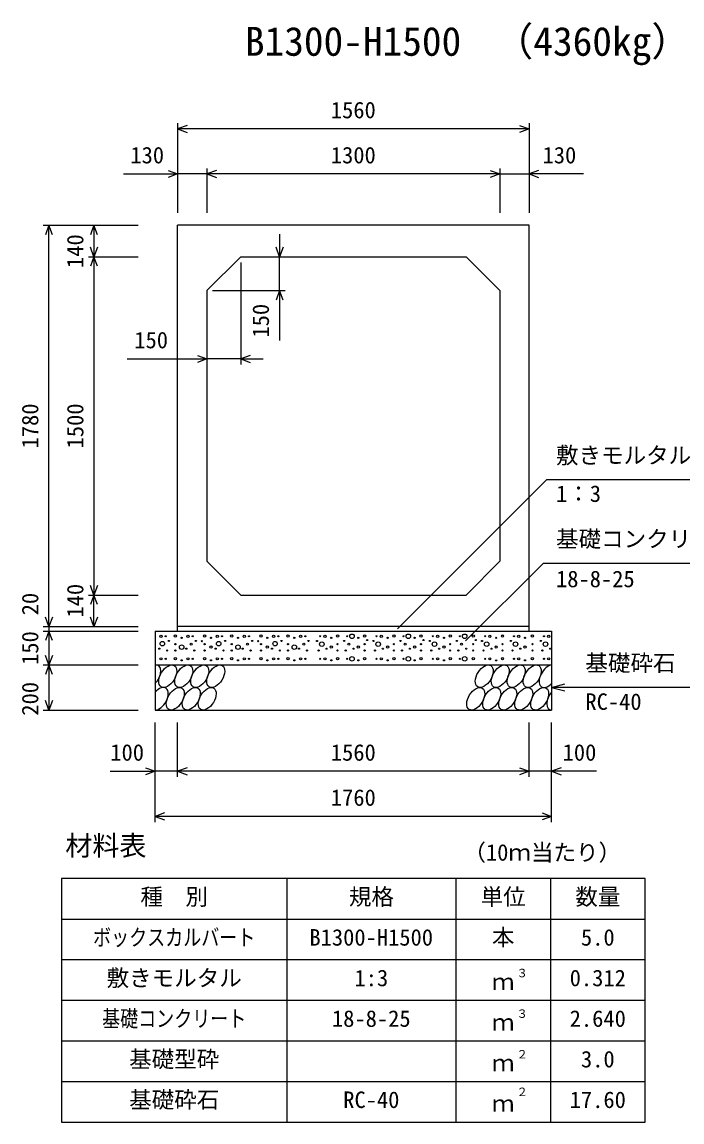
# Model space of a CAD drawing. Units: millimetres, scale not verified. Extents: x -50400 to 50400, y -17820 to 17820.
# Drawn here: x 24789 to 27718, y -5055 to -177 of the extents above; entities that cross this region are included whole.
import ezdxf
from ezdxf.enums import TextEntityAlignment as Align

# ---------------------------------------------------------------- set-up
doc = ezdxf.new("R2010")
doc.units = ezdxf.units.MM
doc.header["$LTSCALE"] = 60
for name, color, linetype, lineweight in [('0-0_DIM', 7, 'Continuous', 25), ('0-2_HATCH', 6, 'Continuous', 25), ('0-3_HYO', 3, 'Continuous', 25), ('0-4_HYO2', 4, 'Continuous', 25), ('0-5_OUTLINE', 3, 'Continuous', 25), ('0-7_TXT', 7, 'Continuous', 25)]:
    doc.layers.add(name, color=color, linetype=linetype, lineweight=lineweight)
doc.styles.add('ＭＳ ゴシック', font='')
doc.styles.get('ＭＳ ゴシック').set_extended_font_data('MS Gothic')

msp = doc.modelspace()

# ---------------------------------------------------------------- linework, layer by layer
at = {"layer": '0-0_DIM'}
for p, q in [((25479.98, -626.22), (25479.98, -1023.11)), ((27039.98, -626.22), (27039.98, -1023.11)), ((27039.98, -651.22), (25479.98, -651.22)), ((25609.98, -826.22), (25609.98, -1023.11)), ((26909.98, -826.22), (26909.98, -1023.11)), ((25239.24, -851.22), (25479.98, -851.22)), ((25609.98, -851.22), (25479.98, -851.22)), ((26909.98, -851.22), (25609.98, -851.22)), ((26909.98, -851.22), (27039.98, -851.22)), ((27280.73, -851.22), (27039.98, -851.22)), ((24883.88, -1078.11), (25304.98, -1078.11)), ((24908.88, -2858.11), (24908.88, -1078.11)), ((25108.88, -1078.11), (25108.88, -1218.11)), ((25932.46, -1118.11), (25932.46, -1218.11)), ((25083.88, -1218.11), (25304.98, -1218.11)), ((25108.88, -1218.11), (25108.88, -2718.11)), ((25932.46, -1368.11), (25932.46, -1218.11)), ((25759.98, -1243.11), (25759.98, -1696.13)), ((25634.98, -1368.11), (25957.46, -1368.11)), ((25932.46, -1368.11), (25932.46, -1588.99)), ((25255.88, -1671.13), (25609.98, -1671.13)), ((25759.98, -1671.13), (25609.98, -1671.13)), ((25759.98, -1671.13), (25859.98, -1671.13)), ((26456.2, -2867.45), (27116.48, -2207.17)), ((27948.89, -2207.17), (27116.48, -2207.17)), ((26758.01, -2921.84), (27102.07, -2577.78)), ((28201.62, -2577.78), (27102.07, -2577.78)), ((25083.88, -2718.11), (25304.98, -2718.11)), ((25108.88, -2858.11), (25108.88, -2718.11)), ((24883.88, -2858.11), (25304.98, -2858.11)), ((24908.88, -2858.11), (24908.88, -2878.11)), ((24883.88, -2878.11), (25304.98, -2878.11)), ((24908.88, -2878.11), (24908.88, -3028.11)), ((24883.88, -3028.11), (25304.98, -3028.11)), ((24908.88, -3028.11), (24908.88, -3228.11)), ((27139.98, -3128.11), (27197.94, -3112.58)), ((27819.79, -3128.11), (27139.98, -3128.11)), ((27139.98, -3128.11), (27197.94, -3143.64)), ((24883.88, -3228.11), (25304.98, -3228.11)), ((25379.98, -3724.72), (25379.98, -3283.11)), ((25479.98, -3524.72), (25479.98, -3283.11)), ((27039.98, -3524.72), (27039.98, -3283.11)), ((27039.98, -3524.72), (27039.98, -3283.11)), ((27139.98, -3724.72), (27139.98, -3283.11)), ((25180.44, -3499.72), (25379.98, -3499.72)), ((25479.98, -3499.72), (25379.98, -3499.72)), ((27039.98, -3499.72), (25479.98, -3499.72)), ((27139.98, -3499.72), (27039.98, -3499.72)), ((27339.53, -3499.72), (27139.98, -3499.72)), ((27139.98, -3699.72), (25379.98, -3699.72))]:
    msp.add_line(p, q, dxfattribs=at)
for points in [[(25522.27, -635.83), (25479.98, -651.22), (25522.27, -666.61)], [(26997.7, -635.83), (27039.98, -651.22), (26997.7, -666.61)], [(25437.7, -835.83), (25479.98, -851.22), (25437.7, -866.61)], [(25652.27, -835.83), (25609.98, -851.22), (25652.27, -866.61)], [(26867.7, -835.83), (26909.98, -851.22), (26867.7, -866.61)], [(27082.27, -835.83), (27039.98, -851.22), (27082.27, -866.61)], [(24924.27, -1120.4), (24908.88, -1078.11), (24893.49, -1120.4)], [(25124.27, -1120.4), (25108.88, -1078.11), (25093.49, -1120.4)], [(25124.27, -1175.83), (25108.88, -1218.11), (25093.49, -1175.83)], [(25124.27, -1260.4), (25108.88, -1218.11), (25093.49, -1260.4)], [(25947.85, -1175.83), (25932.46, -1218.11), (25917.07, -1175.83)], [(25947.85, -1410.4), (25932.46, -1368.11), (25917.07, -1410.4)], [(25567.7, -1655.74), (25609.98, -1671.13), (25567.7, -1686.52)], [(25802.27, -1655.74), (25759.98, -1671.13), (25802.27, -1686.52)], [(25124.27, -2675.83), (25108.88, -2718.11), (25093.49, -2675.83)], [(25124.27, -2760.4), (25108.88, -2718.11), (25093.49, -2760.4)], [(24924.27, -2815.83), (24908.88, -2858.11), (24893.49, -2815.83)], [(25124.27, -2815.83), (25108.88, -2858.11), (25093.49, -2815.83)], [(24924.27, -2920.4), (24908.88, -2878.11), (24893.49, -2920.4)], [(24924.27, -2985.83), (24908.88, -3028.11), (24893.49, -2985.83)], [(24924.27, -3070.4), (24908.88, -3028.11), (24893.49, -3070.4)], [(24924.27, -3185.83), (24908.88, -3228.11), (24893.49, -3185.83)], [(25337.7, -3484.33), (25379.98, -3499.72), (25337.7, -3515.12)], [(25522.27, -3484.33), (25479.98, -3499.72), (25522.27, -3515.12)], [(26997.7, -3484.33), (27039.98, -3499.72), (26997.7, -3515.12)], [(27182.27, -3484.33), (27139.98, -3499.72), (27182.27, -3515.12)], [(25422.27, -3684.33), (25379.98, -3699.72), (25422.27, -3715.12)], [(27097.7, -3684.33), (27139.98, -3699.72), (27097.7, -3715.12)]]:
    msp.add_lwpolyline(points, dxfattribs=at)
at = {"layer": '0-2_HATCH'}
for centre, radius in [((25406.02, -2900.93), 5), ((25412.56, -2933.95), 10), ((25427.05, -2900.93), 2.5), ((25441.07, -2921.95), 2.5), ((25469.95, -2900.06), 5), ((25497.99, -2907.94), 2.5), ((25526.02, -2900.93), 5), ((25547.05, -2900.93), 2.5), ((25561.07, -2921.95), 2.5), ((25587.53, -2922.85), 2.5), ((25599.95, -2900.06), 5), ((25627.99, -2907.94), 2.5), ((25656.02, -2900.93), 5), ((25662.56, -2933.95), 10), ((25677.05, -2900.93), 2.5), ((25691.07, -2921.95), 2.5), ((25719.95, -2900.06), 5), ((25747.99, -2907.94), 2.5), ((25776.02, -2900.93), 5), ((25797.05, -2900.93), 2.5), ((25811.07, -2921.95), 2.5), ((25837.53, -2922.85), 2.5), ((25849.95, -2900.06), 5), ((25877.99, -2907.94), 2.5), ((25906.02, -2900.93), 5), ((25912.56, -2933.95), 10), ((25927.05, -2900.93), 2.5), ((25941.07, -2921.95), 2.5), ((25969.95, -2900.06), 5), ((25997.99, -2907.94), 2.5), ((26026.02, -2900.93), 5), ((26047.05, -2900.93), 2.5), ((26061.07, -2921.95), 2.5), ((26098.89, -2921.95), 2.5), ((26119.92, -2935.95), 10), ((26112.91, -2900.93), 2.5), ((26133.94, -2900.93), 5), ((26161.98, -2907.94), 2.5), ((26190.01, -2900.06), 5), ((26218.89, -2921.95), 2.5), ((26232.91, -2900.93), 2.5), ((26253.94, -2900.93), 10), ((26281.98, -2907.94), 2.5), ((26310.01, -2900.06), 5), ((26321.35, -2917.63), 2.5), ((26348.89, -2921.95), 2.5), ((26369.92, -2935.95), 10), ((26362.91, -2900.93), 2.5), ((26383.94, -2900.93), 5), ((26411.98, -2907.94), 2.5), ((26440.01, -2900.06), 5), ((26468.89, -2921.95), 2.5), ((26482.91, -2900.93), 2.5), ((26503.94, -2900.93), 10), ((26531.98, -2907.94), 2.5), ((26560.01, -2900.06), 5), ((26571.35, -2917.63), 2.5), ((26598.89, -2921.95), 2.5), ((26619.92, -2935.95), 10), ((26612.91, -2900.93), 2.5), ((26633.94, -2900.93), 5), ((26661.98, -2907.94), 2.5), ((26690.01, -2900.06), 5), ((26718.89, -2921.95), 2.5), ((26732.91, -2900.93), 2.5), ((26753.94, -2900.93), 10), ((26791.84, -2900.06), 5), ((26803.18, -2917.63), 2.5), ((26830.71, -2921.95), 2.5), ((26851.74, -2935.95), 10), ((26844.73, -2900.93), 2.5), ((26865.76, -2900.93), 5), ((26893.8, -2907.94), 2.5), ((26921.84, -2900.06), 5), ((26958.78, -2921.95), 2.5), ((26979.81, -2935.95), 10), ((26972.79, -2900.93), 2.5), ((26993.83, -2900.93), 5), ((27021.86, -2907.94), 2.5), ((27054.77, -2900.06), 5), ((27091.7, -2921.95), 2.5), ((27112.73, -2935.95), 10), ((27105.72, -2900.93), 2.5), ((27126.75, -2900.93), 5), ((25399.01, -2956.09), 2.5), ((25434.06, -2963.96), 2.5), ((25469.95, -2935.95), 2.5), ((25469.95, -2963.96), 2.5), ((25497.99, -2949.08), 10), ((25519.01, -2956.09), 2.5), ((25540.04, -2935.95), 5), ((25554.06, -2963.96), 2.5), ((25599.95, -2935.95), 2.5), ((25599.95, -2963.96), 2.5), ((25627.99, -2949.08), 5), ((25649.01, -2956.09), 2.5), ((25684.06, -2963.96), 2.5), ((25719.95, -2935.95), 2.5), ((25719.95, -2963.96), 2.5), ((25747.99, -2949.08), 10), ((25769.01, -2956.09), 2.5), ((25790.04, -2935.95), 5), ((25804.06, -2963.96), 2.5), ((25849.95, -2935.95), 2.5), ((25849.95, -2963.96), 2.5), ((25877.99, -2949.08), 5), ((25899.01, -2956.09), 2.5), ((25934.06, -2963.96), 2.5), ((25969.95, -2935.95), 2.5), ((25969.95, -2963.96), 2.5), ((25997.99, -2949.08), 10), ((26019.01, -2956.09), 2.5), ((26040.04, -2935.95), 5), ((26054.06, -2963.96), 2.5), ((26105.9, -2963.96), 2.5), ((26140.95, -2956.09), 2.5), ((26161.98, -2949.08), 5), ((26190.01, -2935.95), 2.5), ((26190.01, -2963.96), 2.5), ((26225.9, -2963.96), 2.5), ((26239.92, -2935.95), 5), ((26260.95, -2956.09), 2.5), ((26281.98, -2949.08), 5), ((26310.01, -2935.95), 2.5), ((26310.01, -2963.96), 2.5), ((26355.9, -2963.96), 2.5), ((26390.95, -2956.09), 2.5), ((26411.98, -2949.08), 5), ((26440.01, -2935.95), 2.5), ((26440.01, -2963.96), 2.5), ((26475.9, -2963.96), 2.5), ((26489.92, -2935.95), 5), ((26510.95, -2956.09), 2.5), ((26531.98, -2949.08), 5), ((26560.01, -2935.95), 2.5), ((26560.01, -2963.96), 2.5), ((26605.9, -2963.96), 2.5), ((26640.95, -2956.09), 2.5), ((26661.98, -2949.08), 5), ((26690.01, -2935.95), 2.5), ((26690.01, -2963.96), 2.5), ((26725.9, -2963.96), 2.5), ((26739.92, -2935.95), 5), ((26760.95, -2956.09), 2.5), ((26791.84, -2935.95), 2.5), ((26791.84, -2963.96), 2.5), ((26837.72, -2963.96), 2.5), ((26872.77, -2956.09), 2.5), ((26893.8, -2949.08), 5), ((26921.84, -2935.95), 2.5), ((26921.84, -2963.96), 2.5), ((26965.79, -2963.96), 2.5), ((27000.83, -2956.09), 2.5), ((27021.86, -2949.08), 5), ((27054.77, -2935.95), 2.5), ((27054.77, -2963.96), 2.5), ((27098.71, -2963.96), 2.5), ((27133.76, -2956.09), 2.5), ((25406.02, -3000.93), 5), ((25427.05, -3000.93), 2.5), ((25469.95, -3000.06), 5), ((25497.99, -3007.94), 2.5), ((25526.02, -3000.93), 5), ((25547.05, -3000.93), 2.5), ((25599.95, -3000.06), 5), ((25627.99, -3007.94), 2.5), ((25656.02, -3000.93), 5), ((25677.05, -3000.93), 2.5), ((25719.95, -3000.06), 5), ((25747.99, -3007.94), 2.5), ((25776.02, -3000.93), 5), ((25797.05, -3000.93), 2.5), ((25849.95, -3000.06), 5), ((25877.99, -3007.94), 2.5), ((25906.02, -3000.93), 5), ((25927.05, -3000.93), 2.5), ((25969.95, -3000.06), 5), ((25997.99, -3007.94), 2.5), ((26026.02, -3000.93), 5), ((26047.05, -3000.93), 2.5), ((26112.91, -3000.93), 2.5), ((26133.94, -3000.93), 5), ((26161.98, -3007.94), 2.5), ((26190.01, -3000.06), 5), ((26232.91, -3000.93), 2.5), ((26253.94, -3000.93), 10), ((26281.98, -3007.94), 2.5), ((26310.01, -3000.06), 5), ((26362.91, -3000.93), 2.5), ((26383.94, -3000.93), 5), ((26411.98, -3007.94), 2.5), ((26440.01, -3000.06), 5), ((26482.91, -3000.93), 2.5), ((26503.94, -3000.93), 10), ((26531.98, -3007.94), 2.5), ((26560.01, -3000.06), 5), ((26612.91, -3000.93), 2.5), ((26633.94, -3000.93), 5), ((26661.98, -3007.94), 2.5), ((26690.01, -3000.06), 5), ((26732.91, -3000.93), 2.5), ((26753.94, -3000.93), 10), ((26791.84, -3000.06), 5), ((26844.73, -3000.93), 2.5), ((26865.76, -3000.93), 5), ((26893.8, -3007.94), 2.5), ((26921.84, -3000.06), 5), ((26972.79, -3000.93), 2.5), ((26993.83, -3000.93), 5), ((27021.86, -3007.94), 2.5), ((27054.77, -3000.06), 5), ((27105.72, -3000.93), 2.5), ((27126.75, -3000.93), 5)]:
    msp.add_circle(centre, radius, dxfattribs=at)
for centre in [(25436.29, -3078.12), (25507.24, -3078.12), (25578.2, -3078.12), (25649.15, -3078.12), (26840.71, -3078.12), (26911.67, -3078.12), (26982.63, -3078.12), (27053.58, -3078.12), (25469.53, -3178.11), (25540.49, -3178.11), (25611.45, -3178.11), (26803.01, -3178.11), (26873.96, -3178.11), (26944.92, -3178.11), (27015.87, -3178.11), (27086.83, -3178.11)]:
    msp.add_ellipse(centre, major_axis=(29.09, 47.08), ratio=0.5792, dxfattribs=at)
for centre, start_param, end_param in [((25365.33, -3078.12), 4.3355439, 6.7245934), ((27124.54, -3078.12), 0.4199491, 4.357003), ((25398.58, -3178.11), 3.4740877, 7.5860497), ((27157.79, -3178.11), 1.2805297, 3.4964223)]:
    msp.add_ellipse(centre, major_axis=(29.09, 47.08), ratio=0.5792, start_param=start_param, end_param=end_param, dxfattribs=at)
at = {"layer": '0-3_HYO'}
for p, q in [((25964.98, -3974.72), (25964.98, -5054.72)), ((26714.98, -3974.72), (26714.98, -5054.72)), ((27134.98, -3974.72), (27134.98, -5054.72)), ((24964.98, -4154.72), (27554.98, -4154.72))]:
    msp.add_line(p, q, dxfattribs=at)
msp.add_lwpolyline([(24964.98, -5054.72), (27554.98, -5054.72), (27554.98, -3974.72), (24964.98, -3974.72)], close=True, dxfattribs=at)
at = {"layer": '0-4_HYO2'}
for p, q in [((24964.98, -4334.72), (27554.98, -4334.72)), ((24964.98, -4514.72), (27554.98, -4514.72)), ((24964.98, -4694.72), (27554.98, -4694.72)), ((24964.98, -4874.72), (27554.98, -4874.72))]:
    msp.add_line(p, q, dxfattribs=at)
at = {"layer": '0-5_OUTLINE'}
for p, q in [((27039.98, -1078.11), (25479.98, -1078.11)), ((25479.98, -2878.11), (25479.98, -1078.11)), ((27039.98, -2878.11), (27039.98, -1078.11)), ((25759.98, -1218.11), (25609.98, -1368.11)), ((25759.98, -1218.11), (26759.98, -1218.11)), ((26909.98, -1368.11), (26759.98, -1218.11)), ((25609.98, -1368.11), (25609.98, -2568.11)), ((26909.98, -1368.11), (26909.98, -2568.11)), ((25759.98, -2718.11), (25609.98, -2568.11)), ((26759.98, -2718.11), (26909.98, -2568.11)), ((25759.98, -2718.11), (26759.98, -2718.11)), ((27039.98, -2858.11), (25479.98, -2858.11)), ((25379.98, -2878.11), (25379.98, -3228.11)), ((25379.98, -2878.11), (27139.98, -2878.11)), ((27139.98, -2878.11), (27139.98, -3228.11)), ((25379.98, -3028.11), (27139.98, -3028.11)), ((25379.98, -3228.11), (27139.98, -3228.11))]:
    msp.add_line(p, q, dxfattribs=at)

# ---------------------------------------------------------------- texts
at = {"layer": '0-0_DIM', "style": 'ＭＳ ゴシック'}
for s, p in [('1560', (26159.98, -626.22)), ('130', (25270.34, -826.22)), ('1300', (26159.98, -826.22)), ('130', (27099.62, -826.22)), ('150', (25287.84, -1646.13)), ('敷きモルタル', (27159.33, -2157.17)), ('1：3', (27159.33, -2327.28)), ('基礎コンクリート', (27159.33, -2527.78)), ('18-8-25', (27159.33, -2705.41)), ('基礎砕石', (27289.72, -3078.11)), ('RC-40', (27289.72, -3249.49)), ('100', (25181.34, -3474.72)), ('1560', (26159.98, -3474.72)), ('100', (27188.62, -3474.72)), ('1760', (26159.98, -3674.72))]:
    msp.add_text(s, height=73.31, dxfattribs=at).set_placement(p, align=Align.BOTTOM_LEFT)
for s, p in [('140', (25083.88, -1268.11)), ('150', (25907.46, -1576.61)), ('1780', (24883.88, -2068.11)), ('1500', (25083.88, -2068.11)), ('140', (25083.88, -2818.11)), ('20', (24883.88, -2808.04)), ('150', (24883.88, -3028.11)), ('200', (24883.88, -3253.11))]:
    msp.add_text(s, height=73.31, rotation=90, dxfattribs=at).set_placement(p, align=Align.BOTTOM_LEFT)
at = {"layer": '0-7_TXT', "style": 'ＭＳ ゴシック'}
for s, height, p in [('（4360kg）', 128.3, (26883.57, -365.61)), ('B1300-H1500', 128.3, (25778.73, -365.61)), ('材料表', 87.98, (24981.65, -3899.72)), ('（10ｍ当たり）', 73.31, (26748.31, -3918.06)), ('種\u3000別', 73.31, (25314.98, -4114.72)), ('規格', 73.31, (26239.98, -4114.72)), ('単位', 73.31, (26824.98, -4114.72)), ('数量', 73.31, (27244.98, -4114.72)), ('本', 73.31, (26874.98, -4294.72)), ('B1300-H1500', 73.31, (26064.98, -4294.72)), ('5.0', 73.31, (27269.98, -4294.72)), ('敷きモルタル', 73.31, (25164.98, -4474.72)), ('1:3', 73.31, (26264.98, -4474.72)), ('３', 36.66, (26984.22, -4424.11)), ('0.312', 73.31, (27219.98, -4474.72)), ('ｍ', 73.31, (26874.98, -4491.39)), ('18-8-25', 73.31, (26164.98, -4654.72)), ('３', 36.66, (26984.22, -4604.11)), ('2.640', 73.31, (27219.98, -4654.72)), ('ｍ', 73.31, (26874.98, -4671.39)), ('基礎型砕', 73.31, (25264.98, -4834.72)), ('ｍ', 73.31, (26874.98, -4851.39)), ('２', 36.66, (26984.22, -4784.11)), ('3.0', 73.31, (27269.98, -4834.72)), ('基礎砕石', 73.31, (25264.98, -5014.72)), ('RC-40', 73.31, (26214.98, -5014.72)), ('２', 36.66, (26984.22, -4950.78)), ('17.60', 73.31, (27219.98, -5014.72)), ('ｍ', 73.31, (26874.98, -5031.39))]:
    msp.add_text(s, height=height, dxfattribs=at).set_placement(p, align=Align.BOTTOM_LEFT)
at = {"layer": '0-7_TXT', "style": 'ＭＳ ゴシック', "width": 0.8}
for s, p in [('ボックスカルバート', (25104.98, -4294.72)), ('基礎コンクリート', (25144.98, -4654.72))]:
    msp.add_text(s, height=73.31, dxfattribs=at).set_placement(p, align=Align.BOTTOM_LEFT)

doc.saveas('drawing.dxf')
